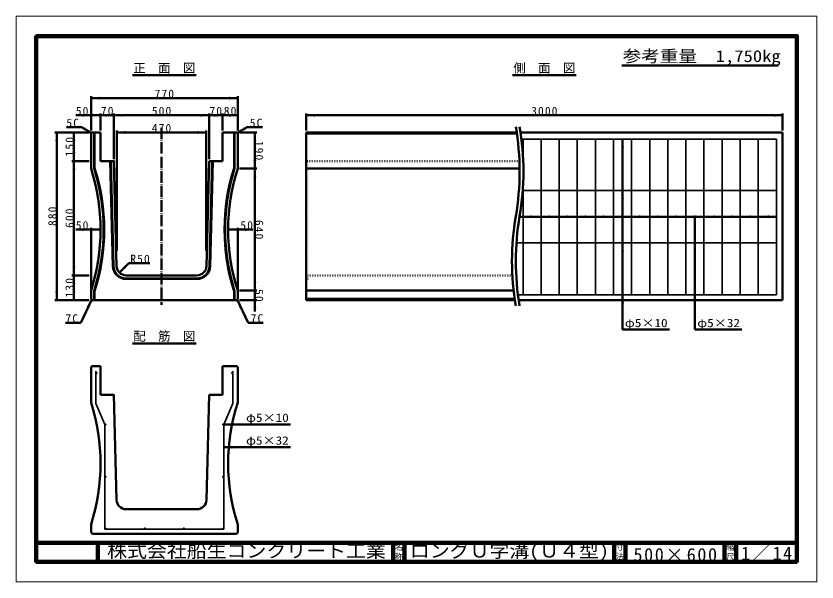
# Model space of a CAD drawing. Units: millimetres, scale not verified. Extents: x -2102 to 2102, y -1485 to 1485.
import ezdxf
from ezdxf.enums import TextEntityAlignment as Align

# ---------------------------------------------------------------- set-up
doc = ezdxf.new("R2010")
doc.units = ezdxf.units.MM
doc.header["$LTSCALE"] = 5
doc.linetypes.add('DOTTED', pattern=[1.75, 0.25, -1.5])
doc.linetypes.add('LONG_DASHED_DOTTED', pattern=[15.25, 12, -1.5, 0.25, -1.5])
doc.layers.add('0-0_V-nasSTD', color=7, linetype='Continuous', lineweight=50)
doc.layers.add('0-1_0', color=7, linetype='Continuous', lineweight=50)
doc.styles.add('ＭＳ ゴシック', font='')
doc.styles.get('ＭＳ ゴシック').set_extended_font_data('MS Gothic')

msp = doc.modelspace()

# ---------------------------------------------------------------- linework, layer by layer
at = {"layer": '0-0_V-nasSTD', "lineweight": 100}
for p, q in [((-1997.5, 1380), (-1997.5, -1380)), ((-1997.5, -1280), (1997.5, -1280)), ((-1672.5, -1280), (-1672.5, -1380)), ((-122.5, -1280), (-122.5, -1380)), ((-62.5, -1280), (-62.5, -1380)), ((1037.5, -1280), (1037.5, -1380)), ((1097.5, -1280), (1097.5, -1380)), ((1617.5, -1280), (1617.5, -1380)), ((1677.5, -1280), (1677.5, -1380)), ((-1997.5, -1380), (1997.5, -1380))]:
    msp.add_line(p, q, dxfattribs=at)
at = {"layer": '0-0_V-nasSTD'}
for p, q in [((-1708.654, 1064.105), (-1708.654, 884.105)), ((-938.654, 1054.105), (-1708.654, 1054.105)), ((-938.654, 1064.105), (-938.654, 884.105)), ((-1658.654, 974.105), (-1658.654, 884.105)), ((-1588.654, 974.105), (-1588.654, 734.105)), ((-1088.654, 974.105), (-1088.654, 734.105)), ((-1018.654, 974.105), (-1018.654, 884.105)), ((-578.654, 974.105), (-578.654, 884.105)), ((1921.346, 974.105), (1921.346, 884.105)), ((-1708.654, 964.105), (-1788.654, 964.105)), ((-1658.654, 964.105), (-1708.654, 964.105)), ((-1588.654, 964.105), (-1658.654, 964.105)), ((-1088.654, 964.105), (-1588.654, 964.105)), ((-1018.654, 964.105), (-1088.654, 964.105)), ((-938.654, 964.105), (-1018.654, 964.105)), ((1921.346, 964.105), (-578.654, 964.105)), ((-1838.116, 901.605), (-1758.116, 901.605)), ((-1706.154, 871.605), (-1758.116, 901.605)), ((-1573.655, 884.105), (-1573.655, 254.105)), ((-1103.655, 884.105), (-1103.655, 254.105)), ((-941.154, 871.605), (-889.193, 901.605)), ((-809.193, 901.605), (-889.193, 901.605)), ((-1718.654, 874.105), (-1898.654, 874.105)), ((-1888.654, 874.105), (-1888.654, -5.895)), ((-1798.654, 874.105), (-1798.654, 724.105)), ((-1708.654, 869.105), (-1703.654, 874.105)), ((-1708.654, 869.105), (-1708.654, 684.105)), ((-1658.654, 874.105), (-1703.654, 874.105)), ((-1692.654, 874.105), (-1692.654, 686.595)), ((-1689.654, 874.105), (-1689.654, 687.06)), ((-1658.654, 874.105), (-1658.654, 724.105)), ((-1573.655, 874.105), (-1103.655, 874.105)), ((-1018.654, 874.105), (-943.654, 874.105)), ((-1018.654, 874.105), (-1018.654, 724.105)), ((-957.654, 687.06), (-957.654, 874.105)), ((-954.654, 686.595), (-954.654, 874.105)), ((-943.654, 874.105), (-938.654, 869.105)), ((-938.654, 684.105), (-938.654, 869.105)), ((-838.654, 874.105), (-928.654, 874.105)), ((-848.654, 874.105), (-848.654, 684.105)), ((-578.654, 874.105), (-578.654, -5.895)), ((526.153, 874.105), (-578.654, 874.105)), ((526.889, 869.105), (-578.654, 869.105)), ((546.153, 874.105), (1921.346, 874.105)), ((1921.346, -5.895), (1921.346, 874.105)), ((1081.846, 839.105), (1081.846, -160.895)), ((-1718.654, 724.105), (-1808.654, 724.105)), ((-1798.654, 724.105), (-1798.654, 124.105)), ((-1607.66, 724.105), (-1593.867, 172.38)), ((-1604.659, 724.105), (-1590.868, 172.455)), ((-1088.654, 724.105), (-1102.436, 172.855)), ((-1088.654, 724.105), (-1018.654, 724.105)), ((-1072.649, 724.105), (-1086.441, 172.455)), ((-1069.648, 724.105), (-1083.441, 172.38)), ((-838.654, 684.105), (-928.654, 684.105)), ((-848.654, 684.105), (-848.654, 44.105)), ((541.265, 684.105), (-578.654, 684.105)), ((1889.346, 431.605), (540.919, 431.605)), ((1461.846, 431.605), (1461.846, -160.895)), ((-1708.654, 364.105), (-1788.654, 364.105)), ((-1708.654, 374.105), (-1708.654, 54.105)), ((-1658.654, 364.105), (-1708.654, 364.105)), ((-988.654, 364.105), (-938.654, 364.105)), ((-938.654, 374.105), (-938.654, 54.105)), ((-938.654, 364.105), (-858.654, 364.105)), ((-1559.799, 138.31), (-1510.302, 187.808)), ((-1510.302, 187.808), (-1400.302, 187.808)), ((-1718.654, 124.105), (-1808.654, 124.105)), ((-1798.654, 124.105), (-1798.654, -5.895)), ((-1524.889, 124.105), (-1152.42, 124.105)), ((-1524.889, 108.105), (-1152.42, 108.105)), ((-1524.889, 105.105), (-1152.42, 105.105)), ((-1708.654, 44.105), (-1708.654, 1.105)), ((-938.654, 1.105), (-938.654, 44.105)), ((-838.654, 44.105), (-928.654, 44.105)), ((-848.654, 44.105), (-848.654, -5.895)), ((510.011, 44.105), (-578.654, 44.105)), ((-1708.654, 1.105), (-1701.654, -5.895)), ((-1692.654, 41.614), (-1692.654, -5.895)), ((-1689.654, 41.15), (-1689.654, -5.895)), ((-957.654, -5.895), (-957.654, 41.15)), ((-954.654, -5.895), (-954.654, 41.614)), ((-945.654, -5.895), (-938.654, 1.105)), ((515.514, 1.105), (-578.654, 1.105)), ((-1718.654, -5.895), (-1898.654, -5.895)), ((-1762.723, -124.603), (-1705.154, -2.395)), ((-1701.654, -5.895), (-945.654, -5.895)), ((-884.586, -124.603), (-942.154, -2.395)), ((-838.654, -5.895), (-928.654, -5.895)), ((-848.654, -5.895), (-848.654, -65.895)), ((516.539, -5.895), (-578.654, -5.895)), ((1921.346, -5.895), (536.539, -5.895)), ((-1842.723, -124.603), (-1762.723, -124.603)), ((-804.586, -124.603), (-884.586, -124.603)), ((1081.846, -160.895), (1327.846, -160.895)), ((1461.846, -160.895), (1707.846, -160.895)), ((-1708.654, -358.131), (-1703.654, -353.131)), ((-1708.654, -358.131), (-1708.654, -543.131)), ((-1658.654, -353.131), (-1703.654, -353.131)), ((-1658.654, -353.131), (-1658.654, -503.131)), ((-1018.654, -353.131), (-943.654, -353.131)), ((-1018.654, -353.131), (-1018.654, -503.131)), ((-943.654, -353.131), (-938.654, -358.131)), ((-938.654, -543.131), (-938.654, -358.131)), ((-1088.654, -503.131), (-1102.436, -1054.38)), ((-1088.654, -503.131), (-1018.654, -503.131)), ((-1011.154, -658.131), (-661.154, -658.131)), ((-1011.154, -777.86), (-661.154, -777.86)), ((-1524.889, -1103.131), (-1152.42, -1103.131)), ((-1708.654, -1183.131), (-1708.654, -1226.131)), ((-938.654, -1226.131), (-938.654, -1183.131)), ((-1708.654, -1226.131), (-1701.654, -1233.131)), ((-1701.654, -1233.131), (-945.654, -1233.131)), ((-945.654, -1233.131), (-938.654, -1226.131))]:
    msp.add_line(p, q, dxfattribs=at)
at = {"layer": '0-0_V-nasSTD', "linetype": 'LONG_DASHED_DOTTED'}
msp.add_line((-1338.654, 899.105), (-1338.654, -30.895), dxfattribs=at)
at = {"layer": '0-0_V-nasSTD', "lineweight": 35}
for p, q in [((550.916, 839.105), (1889.346, 839.105)), ((559.346, 839.105), (559.346, 743.66)), ((654.346, 839.105), (654.346, 22.105)), ((749.346, 839.105), (749.346, 22.105)), ((844.346, 839.105), (844.346, 22.105)), ((939.346, 839.105), (939.346, 22.105)), ((1034.346, 839.105), (1034.346, 22.105)), ((1129.346, 839.105), (1129.346, 22.105)), ((1224.346, 839.105), (1224.346, 22.105)), ((1319.346, 839.105), (1319.346, 22.105)), ((1414.346, 839.105), (1414.346, 22.105)), ((1509.346, 839.105), (1509.346, 22.105)), ((1604.346, 839.105), (1604.346, 22.105)), ((1699.346, 839.105), (1699.346, 22.105)), ((1794.346, 839.105), (1794.346, 22.105)), ((1889.346, 839.105), (1889.346, 22.105)), ((559.346, 594.549), (559.346, 22.105)), ((1889.346, 569.105), (557.746, 569.105)), ((1889.346, 294.105), (524.594, 294.105)), ((532.656, 22.105), (1889.346, 22.105)), ((-1683.654, -378.131), (-1683.654, -548.131)), ((-963.654, -378.131), (-963.654, -548.131)), ((-1683.654, -548.131), (-1636.154, -658.131)), ((-963.654, -548.131), (-1011.154, -658.131)), ((-1636.154, -658.131), (-1636.154, -1208.131)), ((-1011.154, -658.131), (-1011.154, -1208.131)), ((-1636.154, -1208.131), (-1011.154, -1208.131))]:
    msp.add_line(p, q, dxfattribs=at)
at = {"layer": '0-0_V-nasSTD', "linetype": 'DOTTED'}
for p, q in [((540.258, 724.105), (-578.654, 724.105)), ((-566.154, 724.105), (-566.154, 105.105)), ((503.37, 124.105), (-578.654, 124.105)), ((-578.654, 105.105), (-566.154, 105.105))]:
    msp.add_line(p, q, dxfattribs=at)
at = {"layer": '0-0_V-nasSTD', "lineweight": 18}
for points in [[(-2102.5, -1485), (-2102.5, 1485), (2102.5, 1485), (2102.5, -1485)], [(-2002.5, -1385), (-2002.5, 1385), (2002.5, 1385), (2002.5, -1385)]]:
    msp.add_lwpolyline(points, close=True, dxfattribs=at)
at = {"layer": '0-0_V-nasSTD', "lineweight": 100}
msp.add_lwpolyline([(1997.5, -1380), (1997.5, 1380), (-1997.5, 1380)], dxfattribs=at)
at = {"layer": '0-0_V-nasSTD'}
for points in [[(-1658.654, 724.105), (-1588.654, 724.105), (-1574.873, 172.855)], [(-1658.654, -503.131), (-1588.654, -503.131), (-1574.873, -1054.38)]]:
    msp.add_lwpolyline(points, dxfattribs=at)
at = {"layer": '0-0_V-nasSTD', "lineweight": 35}
for centre in [(-1680.654, -388.131), (-966.654, -388.131), (-1633.154, -658.131), (-1014.154, -658.131), (-1633.154, -933.131), (-1014.154, -933.131), (-1633.154, -1205.131), (-1426.154, -1205.131), (-1221.154, -1205.131), (-1014.154, -1205.131)]:
    msp.add_circle(centre, 3, dxfattribs=at)
at = {"layer": '0-0_V-nasSTD'}
for centre, radius, start, end in [((-849.279, 669.105), 1390.625, 350.27097, 9.72903), ((-829.279, 669.105), 1390.625, 350.27097, 9.72903), ((-2707.654, 364.105), 1049, 342.23868, 17.76132), ((-2707.654, 364.105), 1065, 342.37368, 17.62632), ((-2707.654, 364.105), 1068, 342.39865, 17.60135), ((60.346, 364.105), 1068, 162.39865, 197.60135), ((60.346, 364.105), 1065, 162.37368, 197.62632), ((60.346, 364.105), 1049, 162.23868, 197.76132), ((1891.971, 199.105), 1390.625, 170.27097, 189.72903), ((1911.971, 199.105), 1390.625, 170.27097, 189.72903), ((-1524.889, 174.105), 69, 181.4321, 270), ((-1524.889, 174.105), 66, 181.4321, 270), ((-1524.889, 174.105), 50, 181.4321, 270), ((-1152.42, 174.105), 50, 270, 358.5679), ((-1152.42, 174.105), 66, 270, 358.5679), ((-1152.42, 174.105), 69, 270, 358.5679), ((-2707.654, -863.131), 1049, 342.23868, 17.76132), ((60.346, -863.131), 1049, 162.23868, 197.76132), ((-1524.889, -1053.131), 50, 181.4321, 270), ((-1152.42, -1053.131), 50, 270, 358.5679)]:
    msp.add_arc(centre, radius, start, end, dxfattribs=at)
for points in [[(-1708.654, 1054.105), (-1663.654, 1046.605), (-1663.654, 1061.605)], [(-983.654, 1046.605), (-983.654, 1061.605), (-938.654, 1054.105)], [(-1753.654, 956.605), (-1753.654, 971.605), (-1708.654, 964.105)], [(-1658.654, 964.105), (-1613.654, 956.605), (-1613.654, 971.605)], [(-1633.654, 956.605), (-1633.654, 971.605), (-1588.654, 964.105)], [(-1588.654, 964.105), (-1543.654, 956.605), (-1543.654, 971.605)], [(-1133.654, 956.605), (-1133.654, 971.605), (-1088.654, 964.105)], [(-1088.654, 964.105), (-1043.654, 956.605), (-1043.654, 971.605)], [(-1063.654, 956.605), (-1063.654, 971.605), (-1018.654, 964.105)], [(-1018.654, 964.105), (-973.654, 956.605), (-973.654, 971.605)], [(-983.654, 956.605), (-983.654, 971.605), (-938.654, 964.105)], [(-578.654, 964.105), (-533.654, 956.605), (-533.654, 971.605)], [(1876.346, 956.605), (1876.346, 971.605), (1921.346, 964.105)], [(-1748.875, 887.61), (-1741.375, 900.6), (-1706.154, 871.605)], [(-941.154, 871.605), (-905.933, 900.6), (-898.433, 887.61)], [(-1896.154, 829.105), (-1888.654, 874.105), (-1881.154, 829.105)], [(-1806.154, 829.105), (-1798.654, 874.105), (-1791.154, 829.105)], [(-1573.655, 874.105), (-1528.655, 866.605), (-1528.655, 881.605)], [(-1148.655, 866.605), (-1148.655, 881.605), (-1103.655, 874.105)], [(-856.154, 829.105), (-848.654, 874.105), (-841.154, 829.105)], [(1074.346, 794.105), (1081.846, 839.105), (1089.346, 794.105)], [(-1806.154, 769.105), (-1798.654, 724.105), (-1791.154, 769.105)], [(-1806.154, 679.105), (-1798.654, 724.105), (-1791.154, 679.105)], [(-856.154, 729.105), (-848.654, 684.105), (-841.154, 729.105)], [(-856.154, 639.105), (-848.654, 684.105), (-841.154, 639.105)], [(1074.346, 524.105), (1081.846, 569.105), (1089.346, 524.105)], [(559.346, 431.605), (604.346, 424.105), (604.346, 439.105)], [(654.346, 431.605), (699.346, 424.105), (699.346, 439.105)], [(749.346, 431.605), (794.346, 424.105), (794.346, 439.105)], [(844.346, 431.605), (889.346, 424.105), (889.346, 439.105)], [(939.346, 431.605), (984.346, 424.105), (984.346, 439.105)], [(1034.346, 431.605), (1079.346, 424.105), (1079.346, 439.105)], [(1129.346, 431.605), (1174.346, 424.105), (1174.346, 439.105)], [(1224.346, 431.605), (1269.346, 424.105), (1269.346, 439.105)], [(1319.346, 431.605), (1364.346, 424.105), (1364.346, 439.105)], [(1414.346, 431.605), (1459.346, 424.105), (1459.346, 439.105)], [(1464.346, 424.105), (1464.346, 439.105), (1509.346, 431.605)], [(1559.346, 424.105), (1559.346, 439.105), (1604.346, 431.605)], [(1654.346, 424.105), (1654.346, 439.105), (1699.346, 431.605)], [(1749.346, 424.105), (1749.346, 439.105), (1794.346, 431.605)], [(1844.346, 424.105), (1844.346, 439.105), (1889.346, 431.605)], [(-1753.654, 356.605), (-1753.654, 371.605), (-1708.654, 364.105)], [(-938.654, 364.105), (-893.654, 356.605), (-893.654, 371.605)], [(1074.346, 249.105), (1081.846, 294.105), (1089.346, 249.105)], [(-1806.154, 169.105), (-1798.654, 124.105), (-1791.154, 169.105)], [(-1559.799, 138.31), (-1533.283, 175.433), (-1522.676, 164.827)], [(-1806.154, 79.105), (-1798.654, 124.105), (-1791.154, 79.105)], [(-856.154, 89.105), (-848.654, 44.105), (-841.154, 89.105)], [(-1896.154, 39.105), (-1888.654, -5.895), (-1881.154, 39.105)], [(-1806.154, 39.105), (-1798.654, -5.895), (-1791.154, 39.105)], [(1074.346, -22.895), (1081.846, 22.105), (1089.346, -22.895)], [(-1731.116, -39.908), (-1717.546, -46.301), (-1705.154, -2.395)], [(-942.154, -2.395), (-929.762, -46.301), (-916.192, -39.908)], [(-856.154, -50.895), (-848.654, -5.895), (-841.154, -50.895)], [(-1683.654, -388.131), (-1683.117, -386.417), (-1682.721, -390.305)], [(-1683.117, -386.417), (-1681.109, -385.165), (-1678.818, -385.759)], [(-1683.117, -386.417), (-1678.818, -385.759), (-1677.67, -387.827)], [(-1683.117, -386.417), (-1682.721, -390.305), (-1680.502, -391.127)], [(-1683.117, -386.417), (-1680.502, -391.127), (-1678.378, -390.085)], [(-1683.117, -386.417), (-1678.378, -390.085), (-1677.67, -387.827)], [(-969.639, -388.434), (-968.931, -386.177), (-964.192, -389.845)], [(-969.639, -388.434), (-968.491, -390.503), (-964.192, -389.845)], [(-968.931, -386.177), (-966.806, -385.135), (-964.192, -389.845)], [(-968.491, -390.503), (-966.2, -391.096), (-964.192, -389.845)], [(-966.806, -385.135), (-964.587, -385.956), (-964.192, -389.845)], [(-964.587, -385.956), (-964.192, -389.845), (-963.654, -388.131)], [(-1636.154, -658.131), (-1635.617, -656.417), (-1635.221, -660.305)], [(-1635.617, -656.417), (-1633.609, -655.165), (-1631.318, -655.759)], [(-1635.617, -656.417), (-1631.318, -655.759), (-1630.17, -657.827)], [(-1635.617, -656.417), (-1635.221, -660.305), (-1633.002, -661.127)], [(-1635.617, -656.417), (-1633.002, -661.127), (-1630.878, -660.085)], [(-1635.617, -656.417), (-1630.878, -660.085), (-1630.17, -657.827)], [(-1017.139, -658.434), (-1016.431, -656.177), (-1011.692, -659.845)], [(-1017.139, -658.434), (-1015.991, -660.503), (-1011.692, -659.845)], [(-1016.431, -656.177), (-1014.306, -655.135), (-1011.692, -659.845)], [(-1015.991, -660.503), (-1013.7, -661.096), (-1011.692, -659.845)], [(-1014.306, -655.135), (-1012.087, -655.956), (-1011.692, -659.845)], [(-1012.087, -655.956), (-1011.692, -659.845), (-1011.154, -658.131)], [(-1011.154, -658.131), (-966.154, -665.631), (-966.154, -650.631)], [(-1011.154, -777.86), (-966.154, -785.36), (-966.154, -770.36)], [(-1636.154, -933.131), (-1635.617, -931.417), (-1635.221, -935.305)], [(-1635.617, -931.417), (-1633.609, -930.165), (-1631.318, -930.759)], [(-1635.617, -931.417), (-1631.318, -930.759), (-1630.17, -932.827)], [(-1635.617, -931.417), (-1635.221, -935.305), (-1633.002, -936.127)], [(-1635.617, -931.417), (-1633.002, -936.127), (-1630.878, -935.085)], [(-1635.617, -931.417), (-1630.878, -935.085), (-1630.17, -932.827)], [(-1017.139, -933.434), (-1016.431, -931.177), (-1011.692, -934.845)], [(-1017.139, -933.434), (-1015.991, -935.503), (-1011.692, -934.845)], [(-1016.431, -931.177), (-1014.306, -930.135), (-1011.692, -934.845)], [(-1015.991, -935.503), (-1013.7, -936.096), (-1011.692, -934.845)], [(-1014.306, -930.135), (-1012.087, -930.956), (-1011.692, -934.845)], [(-1012.087, -930.956), (-1011.692, -934.845), (-1011.154, -933.131)], [(-1636.154, -1205.131), (-1635.848, -1203.81), (-1631.44, -1207.593)], [(-1636.154, -1205.131), (-1636.093, -1205.735), (-1631.44, -1207.593)], [(-1636.093, -1205.735), (-1635.911, -1206.314), (-1631.44, -1207.593)], [(-1635.911, -1206.314), (-1635.617, -1206.845), (-1631.44, -1207.593)], [(-1635.848, -1203.81), (-1634.61, -1202.508), (-1631.44, -1207.593)], [(-1635.617, -1206.845), (-1635.221, -1207.305), (-1631.44, -1207.593)], [(-1635.221, -1207.305), (-1634.741, -1207.677), (-1631.44, -1207.593)], [(-1634.741, -1207.677), (-1634.196, -1207.944), (-1631.44, -1207.593)], [(-1634.61, -1202.508), (-1632.851, -1202.146), (-1631.44, -1207.593)], [(-1634.196, -1207.944), (-1633.609, -1208.096), (-1631.44, -1207.593)], [(-1633.609, -1208.096), (-1633.154, -1208.131), (-1631.44, -1207.593)], [(-1632.851, -1202.146), (-1631.44, -1207.593), (-1631.2, -1202.855)], [(-1631.44, -1207.593), (-1631.2, -1202.855), (-1630.25, -1204.379)], [(-1631.44, -1207.593), (-1630.341, -1206.173), (-1630.25, -1204.379)], [(-1429.12, -1205.585), (-1428.527, -1203.295), (-1427.868, -1207.593)], [(-1428.527, -1203.295), (-1427.868, -1207.593), (-1426.458, -1202.146)], [(-1427.868, -1207.593), (-1426.458, -1202.146), (-1424.2, -1202.855)], [(-1427.868, -1207.593), (-1424.2, -1202.855), (-1423.158, -1204.979)], [(-1427.868, -1207.593), (-1423.98, -1207.198), (-1423.158, -1204.979)], [(-1427.868, -1207.593), (-1426.154, -1208.131), (-1423.98, -1207.198)], [(-1224.12, -1205.585), (-1223.527, -1203.295), (-1222.868, -1207.593)], [(-1223.527, -1203.295), (-1222.868, -1207.593), (-1221.458, -1202.146)], [(-1222.868, -1207.593), (-1221.458, -1202.146), (-1219.2, -1202.855)], [(-1222.868, -1207.593), (-1219.2, -1202.855), (-1218.158, -1204.979)], [(-1222.868, -1207.593), (-1218.98, -1207.198), (-1218.158, -1204.979)], [(-1222.868, -1207.593), (-1221.154, -1208.131), (-1218.98, -1207.198)], [(-1017.139, -1204.827), (-1016.431, -1203.177), (-1013.55, -1208.069)], [(-1017.139, -1204.827), (-1016.777, -1206.587), (-1013.55, -1208.069)], [(-1016.777, -1206.587), (-1015.475, -1207.824), (-1013.55, -1208.069)], [(-1016.431, -1203.177), (-1014.906, -1202.227), (-1013.55, -1208.069)], [(-1015.475, -1207.824), (-1014.154, -1208.131), (-1013.55, -1208.069)], [(-1014.906, -1202.227), (-1013.55, -1208.069), (-1013.112, -1202.318)], [(-1013.55, -1208.069), (-1013.112, -1202.318), (-1011.692, -1203.417)], [(-1013.55, -1208.069), (-1011.692, -1203.417), (-1011.154, -1205.131)], [(-1013.55, -1208.069), (-1011.189, -1205.585), (-1011.154, -1205.131)], [(-1013.55, -1208.069), (-1011.341, -1206.173), (-1011.189, -1205.585)], [(-1013.55, -1208.069), (-1011.608, -1206.718), (-1011.341, -1206.173)], [(-1013.55, -1208.069), (-1011.98, -1207.198), (-1011.608, -1206.718)], [(-1013.55, -1208.069), (-1012.44, -1207.593), (-1011.98, -1207.198)], [(-1013.55, -1208.069), (-1012.971, -1207.888), (-1012.44, -1207.593)]]:
    msp.add_solid(points, dxfattribs=at)
at = {"layer": '0-1_0'}
for p, q in [((1078.036, 1224.753), (1898.036, 1224.753)), ((-1490.654, 1174.105), (-1156.654, 1174.105)), ((504.346, 1174.105), (838.346, 1174.105)), ((-1490.654, -233.131), (-1156.654, -233.131))]:
    msp.add_line(p, q, dxfattribs=at)

# ---------------------------------------------------------------- texts
at = {"layer": '0-0_V-nasSTD', "style": 'ＭＳ ゴシック'}
for s, height, width, p in [('参考重量\u30001,750kg', 62.32, 1.15, (1082.036, 1224.753)), ('φ5×10', 43.99, 1.15, (1093.846, -160.895)), ('φ5×32', 43.99, 1.15, (1473.846, -160.895)), ('φ5×10', 43.99, 1.15, (-895.154, -658.131)), ('φ5×32', 43.99, 1.15, (-895.154, -777.86)), ('株式会社船生コンクリート工業', 69.65, 1.1, (-1624.25, -1377.5)), ('ロングＵ字溝(Ｕ４型)', 69.65, 1.1, (-35, -1377.5))]:
    msp.add_text(s, height=height, dxfattribs=dict(at, width=width)).set_placement(p, align=Align.BOTTOM_LEFT)
for s, height, p in [('正\u3000面\u3000図', 47.65, (-1486.658, 1174.105)), ('側\u3000面\u3000図', 47.65, (508.342, 1174.105)), ('配\u3000筋\u3000図', 47.65, (-1486.658, -233.131)), ('名', 30.79, (-113.518, -1326.001)), ('寸', 30.79, (1046.482, -1326.001)), ('縮', 30.79, (1626.482, -1326.001)), ('称', 30.79, (-113.524, -1375.99)), ('法', 30.79, (1046.476, -1375.99)), ('尺', 30.79, (1626.476, -1375.99))]:
    msp.add_text(s, height=height, dxfattribs=at).set_placement(p, align=Align.BOTTOM_LEFT)
at = {"layer": '0-0_V-nasSTD', "attachment_point": 7, "style": 'ＭＳ ゴシック'}
for s, insert, char_height in [('\\T1.2;770', (-1374.641, 1054.105), 43.99), ('\\T1.2;50', (-1788.654, 964.105), 43.99), ('\\T1.2;70', (-1656.654, 964.105), 43.99), ('\\T1.2;500', (-1389.641, 964.105), 43.99), ('\\T1.2;70', (-1086.654, 964.105), 43.99), ('\\T1.2;80', (-1011.654, 964.105), 43.99), ('\\T1.2;3000', (602.24, 964.105), 43.99), ('\\T1.2;5C', (-1838.116, 901.605), 43.99), ('\\T1.2;5C', (-875.193, 901.605), 43.99), ('\\T1.2;470', (-1389.641, 874.105), 43.99), ('\\T1.2;50', (-1788.654, 364.105), 43.99), ('\\T1.2;50', (-924.654, 364.105), 43.99), ('\\T1.2;R50', (-1502.302, 187.808), 43.99), ('\\T1.2;7C', (-1842.723, -124.603), 43.99), ('\\T1.2;7C', (-870.586, -124.603), 43.99), ('\\T1.16;1／14', (1704.533, -1377.418), 69.65), ('\\T1.18;500×600', (1139.081, -1377.492), 69.65)]:
    msp.add_mtext(s, dxfattribs=dict(at, insert=insert, char_height=char_height))
at = {"layer": '0-0_V-nasSTD', "char_height": 43.99, "attachment_point": 7, "style": 'ＭＳ ゴシック'}
for s, insert, rotation in [('\\T1.2;150', (-1798.654, 748.092), 90), ('\\T1.2;190', (-848.654, 830.092), 270), ('\\T1.2;880', (-1888.654, 383.092), 90), ('\\T1.2;600', (-1798.654, 373.092), 90), ('\\T1.2;640', (-848.654, 415.092), 270), ('\\T1.2;130', (-1798.654, 8.092), 90), ('\\T1.2;50', (-848.654, 52.118), 270)]:
    msp.add_mtext(s, dxfattribs=dict(at, insert=insert, rotation=rotation))

doc.saveas('drawing.dxf')
